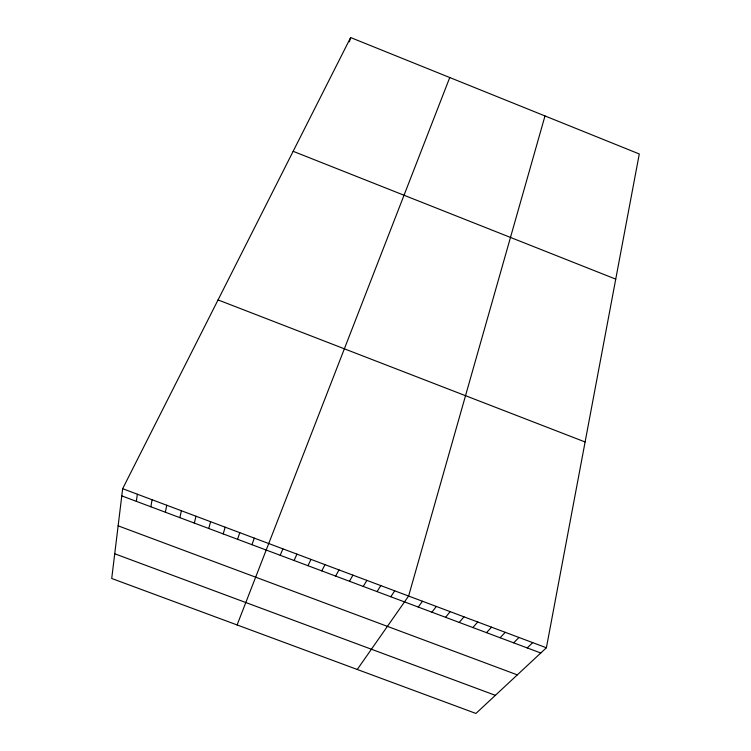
<?xml version="1.0" encoding="UTF-8"?>
<svg xmlns="http://www.w3.org/2000/svg" width="751" height="751" viewBox="0 0 751 751"><rect width="100%" height="100%" fill="white"/><g stroke="black" fill="none" stroke-linecap="round" stroke-linejoin="round"><path stroke-width="1.13" d="M122.657 488.694L111.721 578.486L475.927 713.45L546.39 647.766L639.279 153.974L350.633 37.55L122.657 488.694L546.39 647.766M136.335 501.339L137.377 494.224M150.857 506.784L152.068 499.734M165.361 512.22L166.741 505.245M179.846 517.655L181.395 510.746M194.302 523.081L196.02 516.237M208.75 528.488L210.627 521.72M349.431 41.803L350.633 37.55M544.991 115.945L408.61 596.041L357.251 669.479M223.169 533.895L225.206 527.193M237.56 539.302L239.766 532.656M251.942 544.691L254.307 538.12M449.755 77.531L237.1 624.945M280.207 555.289L282.902 548.85M294.092 560.499L296.945 554.125M307.966 565.7L310.98 559.392M321.822 570.891L324.986 564.649M335.65 576.083L338.973 569.906M349.459 581.265L352.942 575.144M363.259 586.437L366.892 580.382M377.03 591.6L380.823 585.611M390.783 596.754L394.726 590.83M418.223 607.052L422.484 601.251M431.919 612.187L436.331 606.451M445.596 617.313L450.149 611.643M459.246 622.429L463.958 616.824M472.886 627.545L477.749 621.997M486.498 632.652L491.52 627.169M500.091 637.749L505.263 632.323M513.675 642.837L518.988 637.477M527.23 647.925L532.694 642.621M114.734 553.778L495.36 695.332M121.784 495.876L540.767 653.004M118.132 525.822L517.308 674.877M218.053 299.921L585.104 441.973M293.143 151.308L615.736 279.128"/></g></svg>
